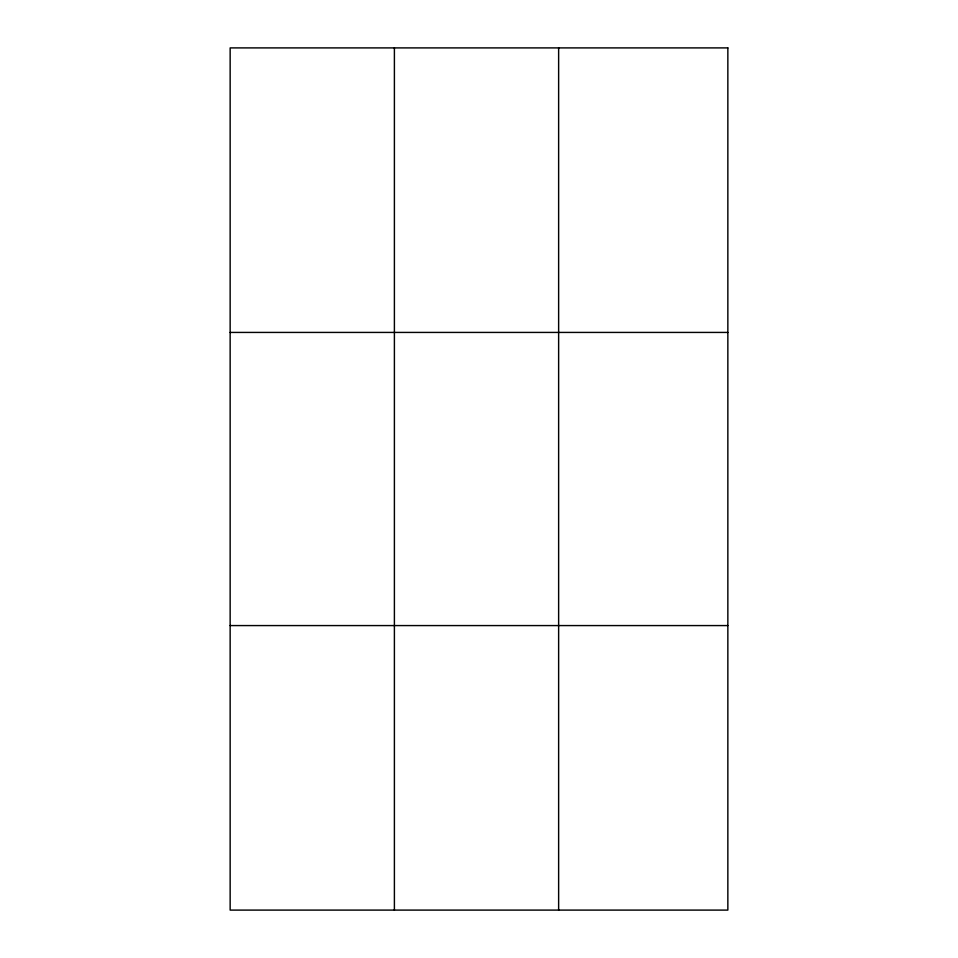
<?xml version="1.0" encoding="UTF-8"?>
<svg xmlns="http://www.w3.org/2000/svg" width="958" height="958" viewBox="0 0 958 958"><rect width="100%" height="100%" fill="white"/><g stroke="black" fill="none" stroke-linecap="round" stroke-linejoin="round"><path stroke-width="1.44" d="M394.397 47.9L394.397 910.1M558.634 47.9L558.634 910.1M230.148 332.426L727.852 332.426M230.148 625.574L727.852 625.574M727.852 47.9L727.852 910.1L230.148 910.1L230.148 47.9L727.852 47.9"/></g></svg>
